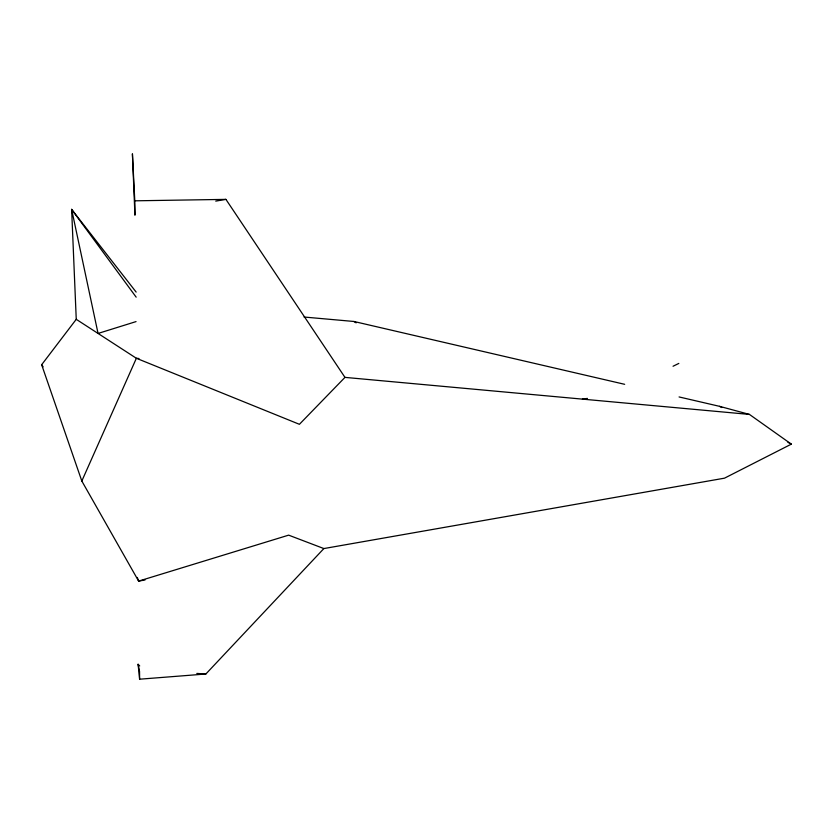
<?xml version="1.0" encoding="UTF-8"?>
<svg xmlns="http://www.w3.org/2000/svg" width="833" height="833" viewBox="0 0 833 833"><rect width="100%" height="100%" fill="white"/><g stroke="black" fill="none" stroke-linecap="round" stroke-linejoin="round"><path stroke-width="1.25" d="M145.015 579.987L138.622 581.111L81.821 481.037L136.373 358.273L138.965 358.513M81.821 481.037L41.65 364.739L76.251 319.32L71.628 209.354L136.143 292.081M139.705 665.942L138.111 664.286L139.611 679.197L205.866 674.001L323.87 548.562L724.491 478.173L791.35 444.135L749.44 414.418L719.556 406.337L679.072 396.945M749.44 414.418L344.966 377.38L299.411 424.309L136.373 358.273L76.251 319.32M673.054 366.249L678.833 363.417M136.05 321.6L98.055 333.45L71.628 209.354L136.164 297.152M215.737 201.117L225.92 199.379L344.966 377.38M582.392 399.122L587.442 398.413M134.79 200.815L134.936 215.185L132.416 153.803L134.79 200.815L225.92 199.379M196.796 673.428L205.866 674.001M304.035 317.029L353.931 321.476L624.667 384.315M323.87 548.562L288.655 535.15L138.622 581.111L137.31 577.446M719.556 406.337L721.836 407.545M787.935 442.333L791.35 444.135M353.931 321.476L356.128 322.86M41.65 364.739L43.139 366.853M138.111 664.286L139.538 671.523L139.611 679.197"/></g></svg>
